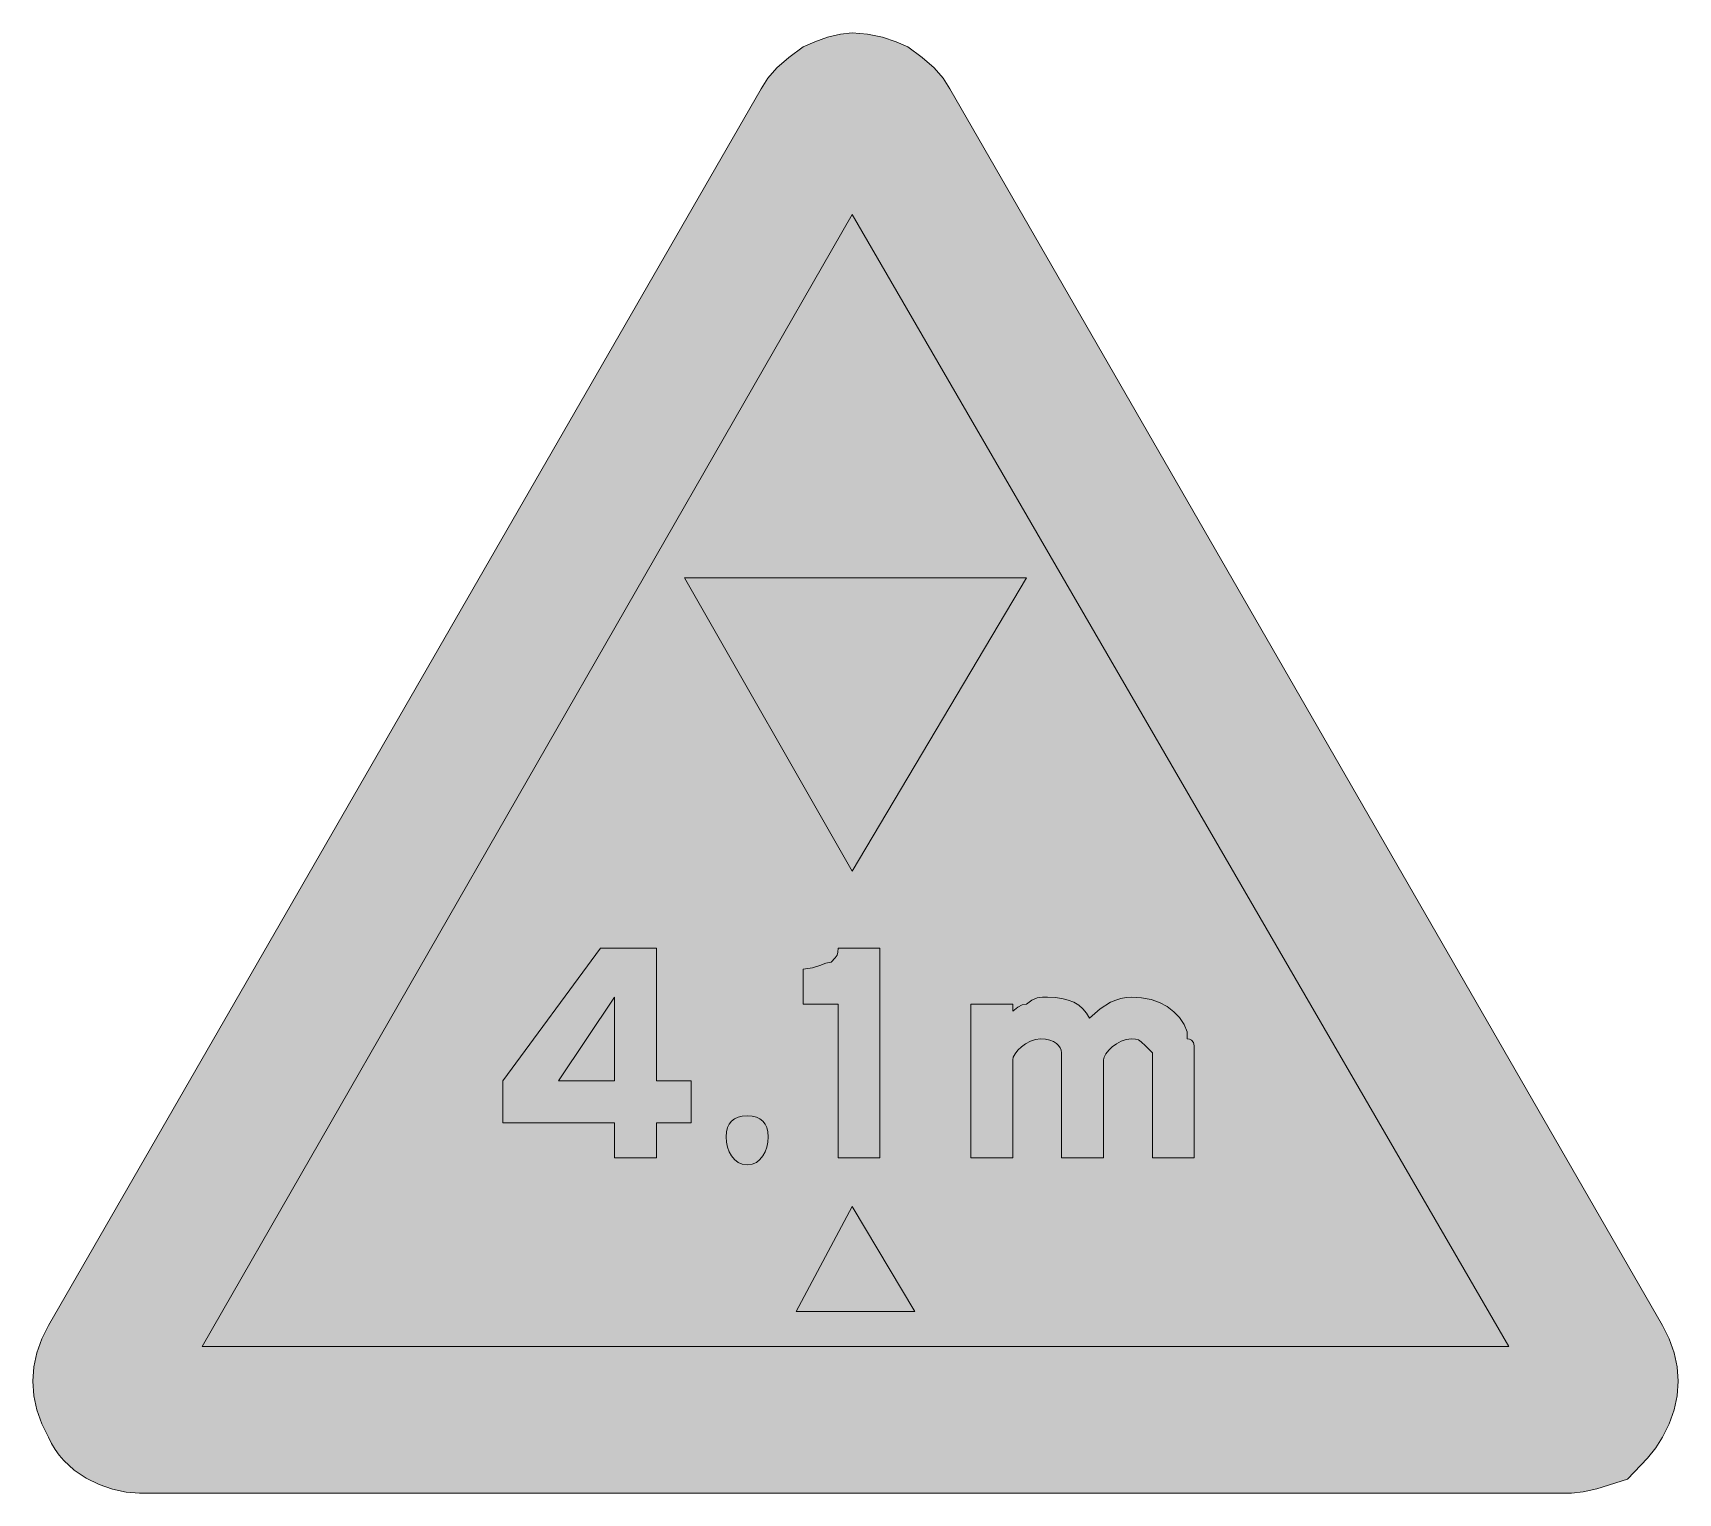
# Model space of a CAD drawing. Header units: metres. Extents: x 143 to 425, y 10 to 260.
import ezdxf

# ---------------------------------------------------------------- set-up
doc = ezdxf.new("R2010")
doc.units = ezdxf.units.M
for name, color, linetype, true_color in [('FILL_BLACK_000000', 7, 'Continuous', 0x000000), ('FILL_RED_FF0000', 7, 'Continuous', 0xff0000), ('FILL_WHITE_FFFFFF', 7, 'Continuous', 0xffffff)]:
    doc.layers.add(name, color=color, linetype=linetype, true_color=true_color)

msp = doc.modelspace()

# ---------------------------------------------------------------- hatches: boundary and pattern name
at = {"layer": 'FILL_BLACK_000000', "true_color": 0x000000}
h = msp.add_hatch(color=7, dxfattribs=at)
h.dxf.hatch_style = 1
h.paths.add_polyline_path([(283.35, 116.4), (254.55, 166.8), (313.35, 166.8), (283.35, 116.4)])
h = msp.add_hatch(color=7, dxfattribs=at)
h.dxf.hatch_style = 1
h.paths.add_polyline_path([(255.75, 73.2), (249.75, 73.2), (249.75, 67.2), (242.55, 67.2), (242.55, 73.2), (223.35, 73.2), (223.35, 80.4), (240.15, 103.2), (249.75, 103.2), (249.75, 80.4), (255.75, 80.4), (255.75, 73.2)])
h.paths.add_polyline_path([(242.55, 80.4), (242.55, 94.8), (232.95, 80.4), (242.55, 80.4)], flags=16)
h = msp.add_hatch(color=7, dxfattribs=at)
h.dxf.hatch_style = 1
h.paths.add_polyline_path([(288.15, 67.2), (280.95, 67.2), (280.95, 93.6), (274.95, 93.6), (274.95, 99.6), (276.54, 99.79), (277.8, 100.2), (278.83, 100.61), (279.75, 100.8), (280.44, 101.51), (280.8, 102), (280.93, 102.49), (280.95, 103.2), (288.15, 103.2), (288.15, 67.2)])
h = msp.add_hatch(color=7, dxfattribs=at)
h.dxf.hatch_style = 1
h.paths.add_polyline_path([(330.45, 87.49), (329.59, 87.21), (328.78, 86.78), (328.05, 86.25), (327.44, 85.67), (326.96, 85.07), (326.66, 84.5), (326.55, 84), (326.55, 67.2), (319.35, 67.2), (319.35, 85.2), (319.29, 85.65), (319.12, 86.08), (318.84, 86.49), (318.45, 86.85), (317.94, 87.16), (317.32, 87.39), (316.59, 87.55), (315.75, 87.6), (314.85, 87.49), (313.99, 87.21), (313.18, 86.78), (312.45, 86.25), (311.84, 85.67), (311.36, 85.07), (311.06, 84.5), (310.95, 84), (310.95, 67.2), (303.75, 67.2), (303.75, 93.6), (310.95, 93.6), (310.95, 92.4), (311.83, 93.09), (312.6, 93.45), (313.35, 93.6), (314.25, 94.29), (315.15, 94.65), (316.05, 94.78), (316.95, 94.8), (318.24, 94.74), (319.42, 94.57), (320.49, 94.29), (321.45, 93.9), (322.29, 93.39), (323.02, 92.77), (323.64, 92.04), (324.15, 91.2), (325.95, 92.77), (327.75, 93.9), (328.65, 94.29), (329.55, 94.57), (330.45, 94.74), (331.35, 94.8), (333.09, 94.69), (334.71, 94.37), (336.18, 93.85), (337.5, 93.15), (338.65, 92.28), (339.62, 91.26), (340.39, 90.09), (340.95, 88.8), (340.95, 87.6), (341.35, 87.55), (341.64, 87.41), (342, 87), (342.15, 86.4), (342.15, 67.2), (334.95, 67.2), (334.95, 85.2), (333.75, 86.4), (333.04, 87.09), (332.55, 87.45), (332.06, 87.58), (331.35, 87.6), (330.45, 87.49)])
h = msp.add_hatch(color=7, dxfattribs=at)
h.dxf.hatch_style = 1
h.paths.add_polyline_path([(268.89, 69.9), (268.72, 69.04), (268.44, 68.23), (268.05, 67.5), (267.54, 66.89), (266.92, 66.41), (266.19, 66.11), (265.35, 66), (264.51, 66.11), (263.77, 66.41), (263.16, 66.89), (262.65, 67.5), (262.26, 68.23), (261.97, 69.04), (261.81, 69.9), (261.75, 70.8), (261.81, 71.64), (261.97, 72.37), (262.26, 72.99), (262.65, 73.5), (263.16, 73.89), (263.77, 74.17), (264.51, 74.34), (265.35, 74.4), (266.19, 74.34), (266.92, 74.17), (267.54, 73.89), (268.05, 73.5), (268.44, 72.99), (268.72, 72.37), (268.89, 71.64), (268.95, 70.8), (268.89, 69.9)])
h = msp.add_hatch(color=7, dxfattribs=at)
h.dxf.hatch_style = 1
h.paths.add_polyline_path([(283.35, 58.8), (294.15, 40.8), (273.75, 40.8), (283.35, 58.8)])
at = {"layer": 'FILL_RED_FF0000', "true_color": 0xff0000}
h = msp.add_hatch(color=7, dxfattribs=at)
h.dxf.hatch_style = 1
h.paths.add_polyline_path([(267.75, 250.8), (268.87, 252.6), (270.45, 254.4), (272.47, 256.2), (274.95, 258), (276.94, 258.88), (279.15, 259.65), (281.36, 260.19), (283.35, 260.4), (286.03, 260.19), (288.6, 259.65), (290.94, 258.88), (292.95, 258), (295.42, 256.2), (297.45, 254.4), (299.02, 252.6), (300.15, 250.8), (422.55, 38.4), (423.73, 36.1), (424.57, 33.71), (425.08, 31.27), (425.25, 28.8), (425.08, 26.33), (424.57, 23.89), (423.73, 21.5), (422.55, 19.2), (421.44, 17.4), (420, 15.6), (416.55, 12), (411.3, 10.35), (408.96, 9.81), (406.95, 9.6), (160.95, 9.6), (158.66, 9.77), (156.32, 10.26), (154.01, 11.06), (151.8, 12.15), (149.76, 13.53), (147.96, 15.17), (147.17, 16.09), (146.46, 17.06), (145.85, 18.1), (145.35, 19.2), (144.17, 21.5), (143.32, 23.89), (142.82, 26.33), (142.65, 28.8), (142.82, 31.27), (143.32, 33.71), (144.17, 36.1), (145.35, 38.4), (267.75, 250.8)])
at = {"layer": 'FILL_WHITE_FFFFFF', "true_color": 0xffffff}
h = msp.add_hatch(color=7, dxfattribs=at)
h.dxf.hatch_style = 1
h.paths.add_polyline_path([(171.75, 34.8), (283.35, 229.2), (396.15, 34.8), (171.75, 34.8)])

# ---------------------------------------------------------------- linework, layer by layer
at = {"layer": 'FILL_BLACK_000000', "lineweight": 0, "true_color": 0x000000}
for points in [[(283.35, 116.4), (254.55, 166.8), (313.35, 166.8)], [(255.75, 73.2), (249.75, 73.2), (249.75, 67.2), (242.55, 67.2), (242.55, 73.2), (223.35, 73.2), (223.35, 80.4), (240.15, 103.2), (249.75, 103.2), (249.75, 80.4), (255.75, 80.4)], [(288.15, 67.2), (280.95, 67.2), (280.95, 93.6), (274.95, 93.6), (274.95, 99.6), (276.54, 99.79), (277.8, 100.2), (278.83, 100.61), (279.75, 100.8), (280.44, 101.51), (280.8, 102), (280.93, 102.49), (280.95, 103.2), (288.15, 103.2)], [(242.55, 80.4), (242.55, 94.8), (232.95, 80.4)], [(330.45, 87.49), (329.59, 87.21), (328.78, 86.78), (328.05, 86.25), (327.44, 85.67), (326.96, 85.07), (326.66, 84.5), (326.55, 84), (326.55, 67.2), (319.35, 67.2), (319.35, 85.2), (319.29, 85.65), (319.12, 86.08), (318.84, 86.49), (318.45, 86.85), (317.94, 87.16), (317.32, 87.39), (316.59, 87.55), (315.75, 87.6), (314.85, 87.49), (313.99, 87.21), (313.18, 86.78), (312.45, 86.25), (311.84, 85.67), (311.36, 85.07), (311.06, 84.5), (310.95, 84), (310.95, 67.2), (303.75, 67.2), (303.75, 93.6), (310.95, 93.6), (310.95, 92.4), (311.83, 93.09), (312.6, 93.45), (313.35, 93.6), (314.25, 94.29), (315.15, 94.65), (316.05, 94.78), (316.95, 94.8), (318.24, 94.74), (319.42, 94.57), (320.49, 94.29), (321.45, 93.9), (322.29, 93.39), (323.02, 92.77), (323.64, 92.04), (324.15, 91.2), (325.95, 92.77), (327.75, 93.9), (328.65, 94.29), (329.55, 94.57), (330.45, 94.74), (331.35, 94.8), (333.09, 94.69), (334.71, 94.37), (336.18, 93.85), (337.5, 93.15), (338.65, 92.28), (339.62, 91.26), (340.39, 90.09), (340.95, 88.8), (340.95, 87.6), (341.35, 87.55), (341.64, 87.41), (342, 87), (342.15, 86.4), (342.15, 67.2), (334.95, 67.2), (334.95, 85.2), (333.75, 86.4), (333.04, 87.09), (332.55, 87.45), (332.06, 87.58), (331.35, 87.6)], [(268.89, 69.9), (268.72, 69.04), (268.44, 68.23), (268.05, 67.5), (267.54, 66.89), (266.92, 66.41), (266.19, 66.11), (265.35, 66), (264.51, 66.11), (263.77, 66.41), (263.16, 66.89), (262.65, 67.5), (262.26, 68.23), (261.97, 69.04), (261.81, 69.9), (261.75, 70.8), (261.81, 71.64), (261.97, 72.37), (262.26, 72.99), (262.65, 73.5), (263.16, 73.89), (263.77, 74.17), (264.51, 74.34), (265.35, 74.4), (266.19, 74.34), (266.92, 74.17), (267.54, 73.89), (268.05, 73.5), (268.44, 72.99), (268.72, 72.37), (268.89, 71.64), (268.95, 70.8)], [(283.35, 58.8), (294.15, 40.8), (273.75, 40.8)]]:
    msp.add_lwpolyline(points, close=True, dxfattribs=at)
at = {"layer": 'FILL_RED_FF0000', "lineweight": 0, "true_color": 0xff0000}
msp.add_lwpolyline([(267.75, 250.8), (268.87, 252.6), (270.45, 254.4), (272.47, 256.2), (274.95, 258), (276.94, 258.88), (279.15, 259.65), (281.36, 260.19), (283.35, 260.4), (286.03, 260.19), (288.6, 259.65), (290.94, 258.88), (292.95, 258), (295.42, 256.2), (297.45, 254.4), (299.02, 252.6), (300.15, 250.8), (422.55, 38.4), (423.73, 36.1), (424.57, 33.71), (425.08, 31.27), (425.25, 28.8), (425.08, 26.33), (424.57, 23.89), (423.73, 21.5), (422.55, 19.2), (421.44, 17.4), (420, 15.6), (416.55, 12), (411.3, 10.35), (408.96, 9.81), (406.95, 9.6), (160.95, 9.6), (158.66, 9.77), (156.32, 10.26), (154.01, 11.06), (151.8, 12.15), (149.76, 13.53), (147.96, 15.17), (147.17, 16.09), (146.46, 17.06), (145.85, 18.1), (145.35, 19.2), (144.17, 21.5), (143.32, 23.89), (142.82, 26.33), (142.65, 28.8), (142.82, 31.27), (143.32, 33.71), (144.17, 36.1), (145.35, 38.4)], close=True, dxfattribs=at)
at = {"layer": 'FILL_WHITE_FFFFFF', "lineweight": 0, "true_color": 0xff0000}
msp.add_lwpolyline([(171.75, 34.8), (283.35, 229.2), (396.15, 34.8)], close=True, dxfattribs=at)

doc.saveas('drawing.dxf')
